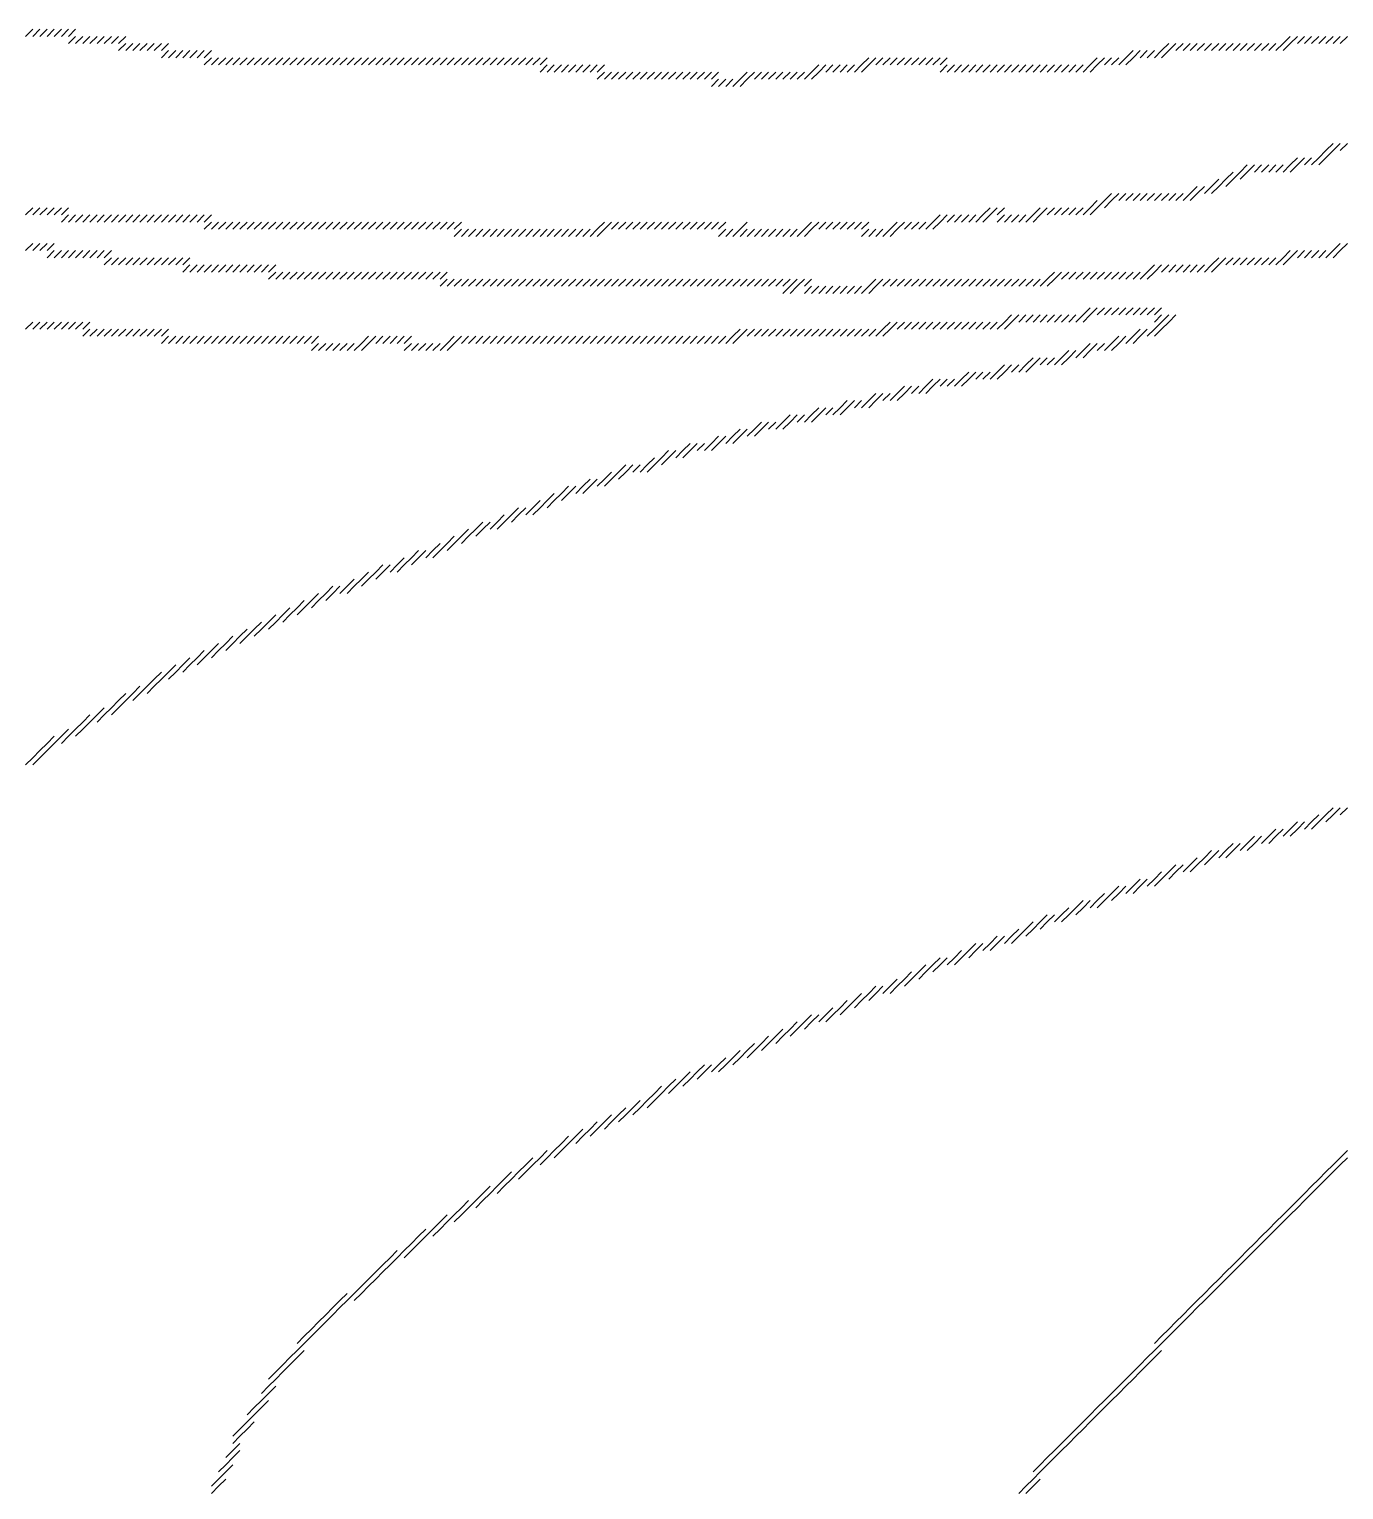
# Model space of a CAD drawing. Header units: metres. Extents: x 526 to 1383, y 73 to 1012.
# Drawn here: x 742.5 to 926.5, y 439.5 to 644 of the extents above; entities that cross this region are included whole.
import ezdxf

# ---------------------------------------------------------------- set-up
doc = ezdxf.new("R2010")
doc.units = ezdxf.units.M

msp = doc.modelspace()

# ---------------------------------------------------------------- linework, layer by layer
for p, q in [((742, 643), (743, 644)), ((743, 643), (744, 644)), ((744, 643), (745, 644)), ((745, 643), (746, 644)), ((746, 643), (747, 644)), ((747, 643), (748, 644)), ((748, 643), (749, 644)), ((748, 642), (749, 643)), ((749, 642), (750, 643)), ((750, 642), (751, 643)), ((751, 642), (752, 643)), ((752, 642), (753, 643)), ((753, 642), (754, 643)), ((754, 642), (755, 643)), ((755, 642), (756, 643)), ((918, 642), (919, 643)), ((919, 642), (920, 643)), ((920, 642), (921, 643)), ((921, 642), (922, 643)), ((922, 642), (923, 643)), ((923, 642), (924, 643)), ((924, 642), (925, 643)), ((925, 642), (926, 643)), ((926, 642), (927, 643)), ((755, 641), (756, 642)), ((756, 641), (757, 642)), ((757, 641), (758, 642)), ((758, 641), (759, 642)), ((759, 641), (760, 642)), ((760, 641), (761, 642)), ((761, 641), (762, 642)), ((761, 640), (762, 641)), ((762, 640), (763, 641)), ((763, 640), (764, 641)), ((764, 640), (765, 641)), ((765, 640), (766, 641)), ((766, 640), (767, 641)), ((767, 640), (768, 641)), ((896, 640), (897, 641)), ((897, 640), (898, 641)), ((898, 640), (899, 641)), ((899, 640), (900, 641)), ((900, 640), (901, 641)), ((901, 641), (902, 642)), ((901, 640), (902, 641)), ((902, 641), (903, 642)), ((903, 641), (904, 642)), ((904, 641), (905, 642)), ((905, 641), (906, 642)), ((906, 641), (907, 642)), ((907, 641), (908, 642)), ((908, 641), (909, 642)), ((909, 641), (910, 642)), ((910, 641), (911, 642)), ((911, 641), (912, 642)), ((912, 641), (913, 642)), ((913, 641), (914, 642)), ((914, 641), (915, 642)), ((915, 641), (916, 642)), ((916, 641), (917, 642)), ((917, 641), (918, 642)), ((918, 641), (919, 642)), ((767, 639), (768, 640)), ((768, 639), (769, 640)), ((769, 639), (770, 640)), ((770, 639), (771, 640)), ((771, 639), (772, 640)), ((772, 639), (773, 640)), ((773, 639), (774, 640)), ((774, 639), (775, 640)), ((775, 639), (776, 640)), ((776, 639), (777, 640)), ((777, 639), (778, 640)), ((778, 639), (779, 640)), ((779, 639), (780, 640)), ((780, 639), (781, 640)), ((781, 639), (782, 640)), ((782, 639), (783, 640)), ((783, 639), (784, 640)), ((784, 639), (785, 640)), ((785, 639), (786, 640)), ((786, 639), (787, 640)), ((787, 639), (788, 640)), ((788, 639), (789, 640)), ((789, 639), (790, 640)), ((790, 639), (791, 640)), ((791, 639), (792, 640)), ((792, 639), (793, 640)), ((793, 639), (794, 640)), ((794, 639), (795, 640)), ((795, 639), (796, 640)), ((796, 639), (797, 640)), ((797, 639), (798, 640)), ((798, 639), (799, 640)), ((799, 639), (800, 640)), ((800, 639), (801, 640)), ((801, 639), (802, 640)), ((802, 639), (803, 640)), ((803, 639), (804, 640)), ((804, 639), (805, 640)), ((805, 639), (806, 640)), ((806, 639), (807, 640)), ((807, 639), (808, 640)), ((808, 639), (809, 640)), ((809, 639), (810, 640)), ((810, 639), (811, 640)), ((811, 639), (812, 640)), ((812, 639), (813, 640)), ((813, 639), (814, 640)), ((814, 639), (815, 640)), ((814, 638), (815, 639)), ((815, 638), (816, 639)), ((816, 638), (817, 639)), ((817, 638), (818, 639)), ((818, 638), (819, 639)), ((819, 638), (820, 639)), ((820, 638), (821, 639)), ((821, 638), (822, 639)), ((822, 638), (823, 639)), ((852, 638), (853, 639)), ((853, 638), (854, 639)), ((854, 638), (855, 639)), ((855, 638), (856, 639)), ((856, 638), (857, 639)), ((857, 638), (858, 639)), ((858, 638), (859, 639)), ((859, 639), (860, 640)), ((859, 638), (860, 639)), ((860, 639), (861, 640)), ((861, 639), (862, 640)), ((862, 639), (863, 640)), ((863, 639), (864, 640)), ((864, 639), (865, 640)), ((865, 639), (866, 640)), ((866, 639), (867, 640)), ((867, 639), (868, 640)), ((868, 639), (869, 640)), ((869, 639), (870, 640)), ((870, 639), (871, 640)), ((870, 638), (871, 639)), ((871, 638), (872, 639)), ((872, 638), (873, 639)), ((873, 638), (874, 639)), ((874, 638), (875, 639)), ((875, 638), (876, 639)), ((876, 638), (877, 639)), ((877, 638), (878, 639)), ((878, 638), (879, 639)), ((879, 638), (880, 639)), ((880, 638), (881, 639)), ((881, 638), (882, 639)), ((882, 638), (883, 639)), ((883, 638), (884, 639)), ((884, 638), (885, 639)), ((885, 638), (886, 639)), ((886, 638), (887, 639)), ((887, 638), (888, 639)), ((888, 638), (889, 639)), ((889, 638), (890, 639)), ((890, 638), (891, 639)), ((891, 639), (892, 640)), ((891, 638), (892, 639)), ((892, 639), (893, 640)), ((893, 639), (894, 640)), ((894, 639), (895, 640)), ((895, 639), (896, 640)), ((896, 639), (897, 640)), ((822, 637), (823, 638)), ((823, 637), (824, 638)), ((824, 637), (825, 638)), ((825, 637), (826, 638)), ((826, 637), (827, 638)), ((827, 637), (828, 638)), ((828, 637), (829, 638)), ((829, 637), (830, 638)), ((830, 637), (831, 638)), ((831, 637), (832, 638)), ((832, 637), (833, 638)), ((833, 637), (834, 638)), ((834, 637), (835, 638)), ((835, 637), (836, 638)), ((836, 637), (837, 638)), ((837, 637), (838, 638)), ((838, 637), (839, 638)), ((838, 636), (839, 637)), ((839, 636), (840, 637)), ((840, 636), (841, 637)), ((841, 636), (842, 637)), ((842, 637), (843, 638)), ((842, 636), (843, 637)), ((843, 637), (844, 638)), ((844, 637), (845, 638)), ((845, 637), (846, 638)), ((846, 637), (847, 638)), ((847, 637), (848, 638)), ((848, 637), (849, 638)), ((849, 637), (850, 638)), ((850, 637), (851, 638)), ((851, 637), (852, 638)), ((852, 637), (853, 638)), ((924, 627), (925, 628)), ((925, 627), (926, 628)), ((926, 627), (927, 628)), ((919, 625), (920, 626)), ((920, 625), (921, 626)), ((921, 625), (922, 626)), ((922, 625), (923, 626)), ((923, 626), (924, 627)), ((923, 625), (924, 626)), ((924, 626), (925, 627)), ((910, 623), (911, 624)), ((911, 623), (912, 624)), ((912, 624), (913, 625)), ((912, 623), (913, 624)), ((913, 624), (914, 625)), ((914, 624), (915, 625)), ((915, 624), (916, 625)), ((916, 624), (917, 625)), ((917, 624), (918, 625)), ((918, 624), (919, 625)), ((919, 624), (920, 625)), ((905, 621), (906, 622)), ((906, 621), (907, 622)), ((907, 621), (908, 622)), ((908, 622), (909, 623)), ((908, 621), (909, 622)), ((909, 622), (910, 623)), ((910, 622), (911, 623)), ((891, 619), (892, 620)), ((892, 619), (893, 620)), ((893, 620), (894, 621)), ((893, 619), (894, 620)), ((894, 620), (895, 621)), ((895, 620), (896, 621)), ((896, 620), (897, 621)), ((897, 620), (898, 621)), ((898, 620), (899, 621)), ((899, 620), (900, 621)), ((900, 620), (901, 621)), ((901, 620), (902, 621)), ((902, 620), (903, 621)), ((903, 620), (904, 621)), ((904, 620), (905, 621)), ((905, 620), (906, 621)), ((742, 618), (743, 619)), ((743, 618), (744, 619)), ((744, 618), (745, 619)), ((745, 618), (746, 619)), ((746, 618), (747, 619)), ((747, 618), (748, 619)), ((747, 617), (748, 618)), ((748, 617), (749, 618)), ((749, 617), (750, 618)), ((750, 617), (751, 618)), ((751, 617), (752, 618)), ((752, 617), (753, 618)), ((753, 617), (754, 618)), ((754, 617), (755, 618)), ((755, 617), (756, 618)), ((756, 617), (757, 618)), ((757, 617), (758, 618)), ((758, 617), (759, 618)), ((759, 617), (760, 618)), ((760, 617), (761, 618)), ((761, 617), (762, 618)), ((762, 617), (763, 618)), ((763, 617), (764, 618)), ((764, 617), (765, 618)), ((765, 617), (766, 618)), ((766, 617), (767, 618)), ((767, 617), (768, 618)), ((869, 617), (870, 618)), ((870, 617), (871, 618)), ((871, 617), (872, 618)), ((872, 617), (873, 618)), ((873, 617), (874, 618)), ((874, 617), (875, 618)), ((875, 617), (876, 618)), ((876, 618), (877, 619)), ((876, 617), (877, 618)), ((877, 618), (878, 619)), ((878, 618), (879, 619)), ((878, 617), (879, 618)), ((879, 617), (880, 618)), ((880, 617), (881, 618)), ((881, 617), (882, 618)), ((882, 617), (883, 618)), ((883, 618), (884, 619)), ((883, 617), (884, 618)), ((884, 618), (885, 619)), ((885, 618), (886, 619)), ((886, 618), (887, 619)), ((887, 618), (888, 619)), ((888, 618), (889, 619)), ((889, 618), (890, 619)), ((890, 618), (891, 619)), ((891, 618), (892, 619)), ((767, 616), (768, 617)), ((768, 616), (769, 617)), ((769, 616), (770, 617)), ((770, 616), (771, 617)), ((771, 616), (772, 617)), ((772, 616), (773, 617)), ((773, 616), (774, 617)), ((774, 616), (775, 617)), ((775, 616), (776, 617)), ((776, 616), (777, 617)), ((777, 616), (778, 617)), ((778, 616), (779, 617)), ((779, 616), (780, 617)), ((780, 616), (781, 617)), ((781, 616), (782, 617)), ((782, 616), (783, 617)), ((783, 616), (784, 617)), ((784, 616), (785, 617)), ((785, 616), (786, 617)), ((786, 616), (787, 617)), ((787, 616), (788, 617)), ((788, 616), (789, 617)), ((789, 616), (790, 617)), ((790, 616), (791, 617)), ((791, 616), (792, 617)), ((792, 616), (793, 617)), ((793, 616), (794, 617)), ((794, 616), (795, 617)), ((795, 616), (796, 617)), ((796, 616), (797, 617)), ((797, 616), (798, 617)), ((798, 616), (799, 617)), ((799, 616), (800, 617)), ((800, 616), (801, 617)), ((801, 616), (802, 617)), ((802, 616), (803, 617)), ((802, 615), (803, 616)), ((803, 615), (804, 616)), ((804, 615), (805, 616)), ((805, 615), (806, 616)), ((806, 615), (807, 616)), ((807, 615), (808, 616)), ((808, 615), (809, 616)), ((809, 615), (810, 616)), ((810, 615), (811, 616)), ((811, 615), (812, 616)), ((812, 615), (813, 616)), ((813, 615), (814, 616)), ((814, 615), (815, 616)), ((815, 615), (816, 616)), ((816, 615), (817, 616)), ((817, 615), (818, 616)), ((818, 615), (819, 616)), ((819, 615), (820, 616)), ((820, 615), (821, 616)), ((821, 615), (822, 616)), ((822, 616), (823, 617)), ((822, 615), (823, 616)), ((823, 616), (824, 617)), ((824, 616), (825, 617)), ((825, 616), (826, 617)), ((826, 616), (827, 617)), ((827, 616), (828, 617)), ((828, 616), (829, 617)), ((829, 616), (830, 617)), ((830, 616), (831, 617)), ((831, 616), (832, 617)), ((832, 616), (833, 617)), ((833, 616), (834, 617)), ((834, 616), (835, 617)), ((835, 616), (836, 617)), ((836, 616), (837, 617)), ((837, 616), (838, 617)), ((838, 616), (839, 617)), ((839, 616), (840, 617)), ((839, 615), (840, 616)), ((840, 615), (841, 616)), ((841, 615), (842, 616)), ((842, 616), (843, 617)), ((842, 615), (843, 616)), ((843, 615), (844, 616)), ((844, 615), (845, 616)), ((845, 615), (846, 616)), ((846, 615), (847, 616)), ((847, 615), (848, 616)), ((848, 615), (849, 616)), ((849, 615), (850, 616)), ((850, 615), (851, 616)), ((851, 616), (852, 617)), ((851, 615), (852, 616)), ((852, 616), (853, 617)), ((853, 616), (854, 617)), ((854, 616), (855, 617)), ((855, 616), (856, 617)), ((856, 616), (857, 617)), ((857, 616), (858, 617)), ((858, 616), (859, 617)), ((859, 616), (860, 617)), ((859, 615), (860, 616)), ((860, 615), (861, 616)), ((861, 615), (862, 616)), ((862, 615), (863, 616)), ((863, 616), (864, 617)), ((863, 615), (864, 616)), ((864, 616), (865, 617)), ((865, 616), (866, 617)), ((866, 616), (867, 617)), ((867, 616), (868, 617)), ((868, 616), (869, 617)), ((869, 616), (870, 617)), ((742, 613), (743, 614)), ((743, 613), (744, 614)), ((744, 613), (745, 614)), ((745, 613), (746, 614)), ((925, 613), (926, 614)), ((926, 613), (927, 614)), ((745, 612), (746, 613)), ((746, 612), (747, 613)), ((747, 612), (748, 613)), ((748, 612), (749, 613)), ((749, 612), (750, 613)), ((750, 612), (751, 613)), ((751, 612), (752, 613)), ((752, 612), (753, 613)), ((753, 612), (754, 613)), ((753, 611), (754, 612)), ((754, 611), (755, 612)), ((755, 611), (756, 612)), ((756, 611), (757, 612)), ((757, 611), (758, 612)), ((758, 611), (759, 612)), ((759, 611), (760, 612)), ((760, 611), (761, 612)), ((761, 611), (762, 612)), ((762, 611), (763, 612)), ((763, 611), (764, 612)), ((764, 611), (765, 612)), ((908, 611), (909, 612)), ((909, 611), (910, 612)), ((910, 611), (911, 612)), ((911, 611), (912, 612)), ((912, 611), (913, 612)), ((913, 611), (914, 612)), ((914, 611), (915, 612)), ((915, 611), (916, 612)), ((916, 611), (917, 612)), ((917, 611), (918, 612)), ((918, 612), (919, 613)), ((918, 611), (919, 612)), ((919, 612), (920, 613)), ((920, 612), (921, 613)), ((921, 612), (922, 613)), ((922, 612), (923, 613)), ((923, 612), (924, 613)), ((924, 612), (925, 613)), ((925, 612), (926, 613)), ((764, 610), (765, 611)), ((765, 610), (766, 611)), ((766, 610), (767, 611)), ((767, 610), (768, 611)), ((768, 610), (769, 611)), ((769, 610), (770, 611)), ((770, 610), (771, 611)), ((771, 610), (772, 611)), ((772, 610), (773, 611)), ((773, 610), (774, 611)), ((774, 610), (775, 611)), ((775, 610), (776, 611)), ((776, 610), (777, 611)), ((776, 609), (777, 610)), ((777, 609), (778, 610)), ((778, 609), (779, 610)), ((779, 609), (780, 610)), ((780, 609), (781, 610)), ((781, 609), (782, 610)), ((782, 609), (783, 610)), ((783, 609), (784, 610)), ((784, 609), (785, 610)), ((785, 609), (786, 610)), ((786, 609), (787, 610)), ((787, 609), (788, 610)), ((788, 609), (789, 610)), ((789, 609), (790, 610)), ((790, 609), (791, 610)), ((791, 609), (792, 610)), ((792, 609), (793, 610)), ((793, 609), (794, 610)), ((794, 609), (795, 610)), ((795, 609), (796, 610)), ((796, 609), (797, 610)), ((797, 609), (798, 610)), ((798, 609), (799, 610)), ((799, 609), (800, 610)), ((800, 609), (801, 610)), ((885, 609), (886, 610)), ((886, 609), (887, 610)), ((887, 609), (888, 610)), ((888, 609), (889, 610)), ((889, 609), (890, 610)), ((890, 609), (891, 610)), ((891, 609), (892, 610)), ((892, 609), (893, 610)), ((893, 609), (894, 610)), ((894, 609), (895, 610)), ((895, 609), (896, 610)), ((896, 609), (897, 610)), ((897, 609), (898, 610)), ((898, 609), (899, 610)), ((899, 610), (900, 611)), ((899, 609), (900, 610)), ((900, 610), (901, 611)), ((901, 610), (902, 611)), ((902, 610), (903, 611)), ((903, 610), (904, 611)), ((904, 610), (905, 611)), ((905, 610), (906, 611)), ((906, 610), (907, 611)), ((907, 610), (908, 611)), ((908, 610), (909, 611)), ((800, 608), (801, 609)), ((801, 608), (802, 609)), ((802, 608), (803, 609)), ((803, 608), (804, 609)), ((804, 608), (805, 609)), ((805, 608), (806, 609)), ((806, 608), (807, 609)), ((807, 608), (808, 609)), ((808, 608), (809, 609)), ((809, 608), (810, 609)), ((810, 608), (811, 609)), ((811, 608), (812, 609)), ((812, 608), (813, 609)), ((813, 608), (814, 609)), ((814, 608), (815, 609)), ((815, 608), (816, 609)), ((816, 608), (817, 609)), ((817, 608), (818, 609)), ((818, 608), (819, 609)), ((819, 608), (820, 609)), ((820, 608), (821, 609)), ((821, 608), (822, 609)), ((822, 608), (823, 609)), ((823, 608), (824, 609)), ((824, 608), (825, 609)), ((825, 608), (826, 609)), ((826, 608), (827, 609)), ((827, 608), (828, 609)), ((828, 608), (829, 609)), ((829, 608), (830, 609)), ((830, 608), (831, 609)), ((831, 608), (832, 609)), ((832, 608), (833, 609)), ((833, 608), (834, 609)), ((834, 608), (835, 609)), ((835, 608), (836, 609)), ((836, 608), (837, 609)), ((837, 608), (838, 609)), ((838, 608), (839, 609)), ((839, 608), (840, 609)), ((840, 608), (841, 609)), ((841, 608), (842, 609)), ((842, 608), (843, 609)), ((843, 608), (844, 609)), ((844, 608), (845, 609)), ((845, 608), (846, 609)), ((846, 608), (847, 609)), ((847, 608), (848, 609)), ((848, 608), (849, 609)), ((848, 607), (849, 608)), ((849, 608), (850, 609)), ((849, 607), (850, 608)), ((850, 608), (851, 609)), ((851, 608), (852, 609)), ((851, 607), (852, 608)), ((852, 607), (853, 608)), ((853, 607), (854, 608)), ((854, 607), (855, 608)), ((855, 607), (856, 608)), ((856, 607), (857, 608)), ((857, 607), (858, 608)), ((858, 607), (859, 608)), ((859, 607), (860, 608)), ((860, 608), (861, 609)), ((860, 607), (861, 608)), ((861, 608), (862, 609)), ((862, 608), (863, 609)), ((863, 608), (864, 609)), ((864, 608), (865, 609)), ((865, 608), (866, 609)), ((866, 608), (867, 609)), ((867, 608), (868, 609)), ((868, 608), (869, 609)), ((869, 608), (870, 609)), ((870, 608), (871, 609)), ((871, 608), (872, 609)), ((872, 608), (873, 609)), ((873, 608), (874, 609)), ((874, 608), (875, 609)), ((875, 608), (876, 609)), ((876, 608), (877, 609)), ((877, 608), (878, 609)), ((878, 608), (879, 609)), ((879, 608), (880, 609)), ((880, 608), (881, 609)), ((881, 608), (882, 609)), ((882, 608), (883, 609)), ((883, 608), (884, 609)), ((884, 608), (885, 609)), ((885, 608), (886, 609)), ((879, 603), (880, 604)), ((880, 603), (881, 604)), ((881, 603), (882, 604)), ((882, 603), (883, 604)), ((883, 603), (884, 604)), ((884, 603), (885, 604)), ((885, 603), (886, 604)), ((886, 603), (887, 604)), ((887, 603), (888, 604)), ((888, 603), (889, 604)), ((889, 603), (890, 604)), ((890, 604), (891, 605)), ((890, 603), (891, 604)), ((891, 604), (892, 605)), ((892, 604), (893, 605)), ((893, 604), (894, 605)), ((894, 604), (895, 605)), ((895, 604), (896, 605)), ((896, 604), (897, 605)), ((897, 604), (898, 605)), ((898, 604), (899, 605)), ((899, 604), (900, 605)), ((900, 604), (901, 605)), ((900, 603), (901, 604)), ((901, 603), (902, 604)), ((902, 603), (903, 604)), ((742, 602), (743, 603)), ((743, 602), (744, 603)), ((744, 602), (745, 603)), ((745, 602), (746, 603)), ((746, 602), (747, 603)), ((747, 602), (748, 603)), ((748, 602), (749, 603)), ((749, 602), (750, 603)), ((750, 602), (751, 603)), ((750, 601), (751, 602)), ((751, 601), (752, 602)), ((752, 601), (753, 602)), ((753, 601), (754, 602)), ((754, 601), (755, 602)), ((755, 601), (756, 602)), ((756, 601), (757, 602)), ((757, 601), (758, 602)), ((758, 601), (759, 602)), ((759, 601), (760, 602)), ((760, 601), (761, 602)), ((761, 601), (762, 602)), ((841, 601), (842, 602)), ((842, 601), (843, 602)), ((843, 601), (844, 602)), ((844, 601), (845, 602)), ((845, 601), (846, 602)), ((846, 601), (847, 602)), ((847, 601), (848, 602)), ((848, 601), (849, 602)), ((849, 601), (850, 602)), ((850, 601), (851, 602)), ((851, 601), (852, 602)), ((852, 601), (853, 602)), ((853, 601), (854, 602)), ((854, 601), (855, 602)), ((855, 601), (856, 602)), ((856, 601), (857, 602)), ((857, 601), (858, 602)), ((858, 601), (859, 602)), ((859, 601), (860, 602)), ((860, 601), (861, 602)), ((861, 601), (862, 602)), ((862, 602), (863, 603)), ((862, 601), (863, 602)), ((863, 602), (864, 603)), ((864, 602), (865, 603)), ((865, 602), (866, 603)), ((866, 602), (867, 603)), ((867, 602), (868, 603)), ((868, 602), (869, 603)), ((869, 602), (870, 603)), ((870, 602), (871, 603)), ((871, 602), (872, 603)), ((872, 602), (873, 603)), ((873, 602), (874, 603)), ((874, 602), (875, 603)), ((875, 602), (876, 603)), ((876, 602), (877, 603)), ((877, 602), (878, 603)), ((878, 602), (879, 603)), ((879, 602), (880, 603)), ((897, 601), (898, 602)), ((898, 601), (899, 602)), ((899, 601), (900, 602)), ((900, 602), (901, 603)), ((900, 601), (901, 602)), ((901, 602), (902, 603)), ((761, 600), (762, 601)), ((762, 600), (763, 601)), ((763, 600), (764, 601)), ((764, 600), (765, 601)), ((765, 600), (766, 601)), ((766, 600), (767, 601)), ((767, 600), (768, 601)), ((768, 600), (769, 601)), ((769, 600), (770, 601)), ((770, 600), (771, 601)), ((771, 600), (772, 601)), ((772, 600), (773, 601)), ((773, 600), (774, 601)), ((774, 600), (775, 601)), ((775, 600), (776, 601)), ((776, 600), (777, 601)), ((777, 600), (778, 601)), ((778, 600), (779, 601)), ((779, 600), (780, 601)), ((780, 600), (781, 601)), ((781, 600), (782, 601)), ((782, 600), (783, 601)), ((782, 599), (783, 600)), ((783, 599), (784, 600)), ((784, 599), (785, 600)), ((785, 599), (786, 600)), ((786, 599), (787, 600)), ((787, 599), (788, 600)), ((788, 599), (789, 600)), ((789, 600), (790, 601)), ((789, 599), (790, 600)), ((790, 600), (791, 601)), ((791, 600), (792, 601)), ((792, 600), (793, 601)), ((793, 600), (794, 601)), ((794, 600), (795, 601)), ((795, 600), (796, 601)), ((795, 599), (796, 600)), ((796, 599), (797, 600)), ((797, 599), (798, 600)), ((798, 599), (799, 600)), ((799, 599), (800, 600)), ((800, 599), (801, 600)), ((801, 600), (802, 601)), ((801, 599), (802, 600)), ((802, 600), (803, 601)), ((803, 600), (804, 601)), ((804, 600), (805, 601)), ((805, 600), (806, 601)), ((806, 600), (807, 601)), ((807, 600), (808, 601)), ((808, 600), (809, 601)), ((809, 600), (810, 601)), ((810, 600), (811, 601)), ((811, 600), (812, 601)), ((812, 600), (813, 601)), ((813, 600), (814, 601)), ((814, 600), (815, 601)), ((815, 600), (816, 601)), ((816, 600), (817, 601)), ((817, 600), (818, 601)), ((818, 600), (819, 601)), ((819, 600), (820, 601)), ((820, 600), (821, 601)), ((821, 600), (822, 601)), ((822, 600), (823, 601)), ((823, 600), (824, 601)), ((824, 600), (825, 601)), ((825, 600), (826, 601)), ((826, 600), (827, 601)), ((827, 600), (828, 601)), ((828, 600), (829, 601)), ((829, 600), (830, 601)), ((830, 600), (831, 601)), ((831, 600), (832, 601)), ((832, 600), (833, 601)), ((833, 600), (834, 601)), ((834, 600), (835, 601)), ((835, 600), (836, 601)), ((836, 600), (837, 601)), ((837, 600), (838, 601)), ((838, 600), (839, 601)), ((839, 600), (840, 601)), ((840, 600), (841, 601)), ((841, 600), (842, 601)), ((890, 599), (891, 600)), ((891, 599), (892, 600)), ((892, 599), (893, 600)), ((893, 599), (894, 600)), ((894, 600), (895, 601)), ((894, 599), (895, 600)), ((895, 600), (896, 601)), ((896, 600), (897, 601)), ((897, 600), (898, 601)), ((882, 597), (883, 598)), ((883, 597), (884, 598)), ((884, 597), (885, 598)), ((885, 597), (886, 598)), ((886, 597), (887, 598)), ((887, 598), (888, 599)), ((887, 597), (888, 598)), ((888, 598), (889, 599)), ((889, 598), (890, 599)), ((890, 598), (891, 599)), ((873, 595), (874, 596)), ((874, 595), (875, 596)), ((875, 595), (876, 596)), ((876, 595), (877, 596)), ((877, 595), (878, 596)), ((878, 596), (879, 597)), ((878, 595), (879, 596)), ((879, 596), (880, 597)), ((880, 596), (881, 597)), ((881, 596), (882, 597)), ((882, 596), (883, 597)), ((864, 593), (865, 594)), ((865, 593), (866, 594)), ((866, 593), (867, 594)), ((867, 593), (868, 594)), ((868, 594), (869, 595)), ((868, 593), (869, 594)), ((869, 594), (870, 595)), ((870, 594), (871, 595)), ((871, 594), (872, 595)), ((872, 594), (873, 595)), ((873, 594), (874, 595)), ((856, 591), (857, 592)), ((857, 591), (858, 592)), ((858, 591), (859, 592)), ((859, 591), (860, 592)), ((860, 592), (861, 593)), ((860, 591), (861, 592)), ((861, 592), (862, 593)), ((862, 592), (863, 593)), ((863, 592), (864, 593)), ((864, 592), (865, 593)), ((844, 588), (845, 589)), ((845, 588), (846, 589)), ((846, 588), (847, 589)), ((847, 588), (848, 589)), ((848, 589), (849, 590)), ((848, 588), (849, 589)), ((849, 589), (850, 590)), ((850, 589), (851, 590)), ((851, 589), (852, 590)), ((852, 590), (853, 591)), ((852, 589), (853, 590)), ((853, 590), (854, 591)), ((854, 590), (855, 591)), ((855, 590), (856, 591)), ((856, 590), (857, 591)), ((838, 586), (839, 587)), ((839, 586), (840, 587)), ((840, 586), (841, 587)), ((841, 587), (842, 588)), ((841, 586), (842, 587)), ((842, 587), (843, 588)), ((843, 587), (844, 588)), ((844, 587), (845, 588)), ((831, 584), (832, 585)), ((832, 584), (833, 585)), ((833, 584), (834, 585)), ((834, 585), (835, 586)), ((834, 584), (835, 585)), ((835, 585), (836, 586)), ((836, 585), (837, 586)), ((837, 585), (838, 586)), ((838, 585), (839, 586)), ((825, 582), (826, 583)), ((826, 582), (827, 583)), ((827, 582), (828, 583)), ((828, 582), (829, 583)), ((829, 583), (830, 584)), ((829, 582), (830, 583)), ((830, 583), (831, 584)), ((831, 583), (832, 584)), ((820, 580), (821, 581)), ((821, 580), (822, 581)), ((822, 580), (823, 581)), ((823, 581), (824, 582)), ((823, 580), (824, 581)), ((824, 581), (825, 582)), ((825, 581), (826, 582)), ((815, 578), (816, 579)), ((816, 578), (817, 579)), ((817, 579), (818, 580)), ((817, 578), (818, 579)), ((818, 579), (819, 580)), ((819, 579), (820, 580)), ((820, 579), (821, 580)), ((810, 576), (811, 577)), ((811, 576), (812, 577)), ((812, 576), (813, 577)), ((813, 577), (814, 578)), ((813, 576), (814, 577)), ((814, 577), (815, 578)), ((815, 577), (816, 578)), ((805, 574), (806, 575)), ((806, 574), (807, 575)), ((807, 574), (808, 575)), ((808, 575), (809, 576)), ((808, 574), (809, 575)), ((809, 575), (810, 576)), ((810, 575), (811, 576)), ((801, 572), (802, 573)), ((802, 572), (803, 573)), ((803, 573), (804, 574)), ((803, 572), (804, 573)), ((804, 573), (805, 574)), ((805, 573), (806, 574)), ((796, 570), (797, 571)), ((797, 570), (798, 571)), ((798, 570), (799, 571)), ((799, 571), (800, 572)), ((799, 570), (800, 571)), ((800, 571), (801, 572)), ((801, 571), (802, 572)), ((791, 568), (792, 569)), ((792, 568), (793, 569)), ((793, 568), (794, 569)), ((794, 569), (795, 570)), ((794, 568), (795, 569)), ((795, 569), (796, 570)), ((796, 569), (797, 570)), ((787, 566), (788, 567)), ((788, 566), (789, 567)), ((789, 567), (790, 568)), ((789, 566), (790, 567)), ((790, 567), (791, 568)), ((791, 567), (792, 568)), ((782, 564), (783, 565)), ((783, 564), (784, 565)), ((784, 565), (785, 566)), ((784, 564), (785, 565)), ((785, 565), (786, 566)), ((786, 565), (787, 566)), ((787, 565), (788, 566)), ((778, 562), (779, 563)), ((779, 562), (780, 563)), ((780, 563), (781, 564)), ((780, 562), (781, 563)), ((781, 563), (782, 564)), ((782, 563), (783, 564)), ((774, 560), (775, 561)), ((775, 560), (776, 561)), ((776, 561), (777, 562)), ((776, 560), (777, 561)), ((777, 561), (778, 562)), ((778, 561), (779, 562)), ((770, 558), (771, 559)), ((771, 558), (772, 559)), ((772, 559), (773, 560)), ((772, 558), (773, 559)), ((773, 559), (774, 560)), ((774, 559), (775, 560)), ((766, 556), (767, 557)), ((767, 556), (768, 557)), ((768, 557), (769, 558)), ((768, 556), (769, 557)), ((769, 557), (770, 558)), ((770, 557), (771, 558)), ((762, 554), (763, 555)), ((763, 554), (764, 555)), ((764, 555), (765, 556)), ((764, 554), (765, 555)), ((765, 555), (766, 556)), ((766, 555), (767, 556)), ((759, 552), (760, 553)), ((760, 553), (761, 554)), ((760, 552), (761, 553)), ((761, 553), (762, 554)), ((762, 553), (763, 554)), ((755, 550), (756, 551)), ((756, 550), (757, 551)), ((757, 551), (758, 552)), ((757, 550), (758, 551)), ((758, 551), (759, 552)), ((759, 551), (760, 552)), ((752, 548), (753, 549)), ((753, 548), (754, 549)), ((754, 549), (755, 550)), ((754, 548), (755, 549)), ((755, 549), (756, 550)), ((749, 546), (750, 547)), ((750, 547), (751, 548)), ((750, 546), (751, 547)), ((751, 547), (752, 548)), ((752, 547), (753, 548)), ((744, 543), (745, 544)), ((745, 544), (746, 545)), ((745, 543), (746, 544)), ((746, 544), (747, 545)), ((747, 545), (748, 546)), ((747, 544), (748, 545)), ((748, 545), (749, 546)), ((749, 545), (750, 546)), ((742, 541), (743, 542)), ((743, 542), (744, 543)), ((743, 541), (744, 542)), ((744, 542), (745, 543)), ((922, 533), (923, 534)), ((923, 533), (924, 534)), ((924, 534), (925, 535)), ((924, 533), (925, 534)), ((925, 534), (926, 535)), ((926, 534), (927, 535)), ((916, 531), (917, 532)), ((917, 531), (918, 532)), ((918, 531), (919, 532)), ((919, 532), (920, 533)), ((919, 531), (920, 532)), ((920, 532), (921, 533)), ((921, 532), (922, 533)), ((922, 532), (923, 533)), ((910, 529), (911, 530)), ((911, 529), (912, 530)), ((912, 529), (913, 530)), ((913, 530), (914, 531)), ((913, 529), (914, 530)), ((914, 530), (915, 531)), ((915, 530), (916, 531)), ((916, 530), (917, 531)), ((905, 527), (906, 528)), ((906, 527), (907, 528)), ((907, 528), (908, 529)), ((907, 527), (908, 528)), ((908, 528), (909, 529)), ((909, 528), (910, 529)), ((910, 528), (911, 529)), ((900, 525), (901, 526)), ((901, 525), (902, 526)), ((902, 526), (903, 527)), ((902, 525), (903, 526)), ((903, 526), (904, 527)), ((904, 526), (905, 527)), ((905, 526), (906, 527)), ((894, 523), (895, 524)), ((895, 523), (896, 524)), ((896, 523), (897, 524)), ((897, 524), (898, 525)), ((897, 523), (898, 524)), ((898, 524), (899, 525)), ((899, 524), (900, 525)), ((900, 524), (901, 525)), ((889, 521), (890, 522)), ((890, 521), (891, 522)), ((891, 521), (892, 522)), ((892, 522), (893, 523)), ((892, 521), (893, 522)), ((893, 522), (894, 523)), ((894, 522), (895, 523)), ((884, 519), (885, 520)), ((885, 519), (886, 520)), ((886, 519), (887, 520)), ((887, 520), (888, 521)), ((887, 519), (888, 520)), ((888, 520), (889, 521)), ((889, 520), (890, 521)), ((880, 517), (881, 518)), ((881, 517), (882, 518)), ((882, 518), (883, 519)), ((882, 517), (883, 518)), ((883, 518), (884, 519)), ((884, 518), (885, 519)), ((874, 515), (875, 516)), ((875, 515), (876, 516)), ((876, 515), (877, 516)), ((877, 516), (878, 517)), ((877, 515), (878, 516)), ((878, 516), (879, 517)), ((879, 516), (880, 517)), ((880, 516), (881, 517)), ((869, 513), (870, 514)), ((870, 513), (871, 514)), ((871, 513), (872, 514)), ((872, 514), (873, 515)), ((872, 513), (873, 514)), ((873, 514), (874, 515)), ((874, 514), (875, 515)), ((865, 511), (866, 512)), ((866, 511), (867, 512)), ((867, 512), (868, 513)), ((867, 511), (868, 512)), ((868, 512), (869, 513)), ((869, 512), (870, 513)), ((860, 509), (861, 510)), ((861, 509), (862, 510)), ((862, 509), (863, 510)), ((863, 510), (864, 511)), ((863, 509), (864, 510)), ((864, 510), (865, 511)), ((865, 510), (866, 511)), ((856, 507), (857, 508)), ((857, 507), (858, 508)), ((858, 508), (859, 509)), ((858, 507), (859, 508)), ((859, 508), (860, 509)), ((860, 508), (861, 509)), ((851, 505), (852, 506)), ((852, 505), (853, 506)), ((853, 505), (854, 506)), ((854, 506), (855, 507)), ((854, 505), (855, 506)), ((855, 506), (856, 507)), ((856, 506), (857, 507)), ((847, 503), (848, 504)), ((848, 503), (849, 504)), ((849, 504), (850, 505)), ((849, 503), (850, 504)), ((850, 504), (851, 505)), ((851, 504), (852, 505)), ((843, 501), (844, 502)), ((844, 501), (845, 502)), ((845, 502), (846, 503)), ((845, 501), (846, 502)), ((846, 502), (847, 503)), ((847, 502), (848, 503)), ((836, 498), (837, 499)), ((837, 498), (838, 499)), ((838, 498), (839, 499)), ((839, 499), (840, 500)), ((839, 498), (840, 499)), ((840, 499), (841, 500)), ((841, 500), (842, 501)), ((841, 499), (842, 500)), ((842, 500), (843, 501)), ((843, 500), (844, 501)), ((832, 496), (833, 497)), ((833, 496), (834, 497)), ((834, 497), (835, 498)), ((834, 496), (835, 497)), ((835, 497), (836, 498)), ((836, 497), (837, 498)), ((829, 494), (830, 495)), ((830, 495), (831, 496)), ((830, 494), (831, 495)), ((831, 495), (832, 496)), ((832, 495), (833, 496)), ((825, 492), (826, 493)), ((826, 492), (827, 493)), ((827, 493), (828, 494)), ((827, 492), (828, 493)), ((828, 493), (829, 494)), ((829, 493), (830, 494)), ((821, 490), (822, 491)), ((822, 490), (823, 491)), ((823, 491), (824, 492)), ((823, 490), (824, 491)), ((824, 491), (825, 492)), ((825, 491), (826, 492)), ((817, 488), (818, 489)), ((818, 488), (819, 489)), ((819, 489), (820, 490)), ((819, 488), (820, 489)), ((820, 489), (821, 490)), ((821, 489), (822, 490)), ((814, 486), (815, 487)), ((815, 486), (816, 487)), ((816, 487), (817, 488)), ((816, 486), (817, 487)), ((817, 487), (818, 488)), ((926, 486), (927, 487)), ((811, 484), (812, 485)), ((812, 485), (813, 486)), ((812, 484), (813, 485)), ((813, 485), (814, 486)), ((814, 485), (815, 486)), ((924, 484), (925, 485)), ((925, 485), (926, 486)), ((925, 484), (926, 485)), ((926, 485), (927, 486)), ((808, 482), (809, 483)), ((809, 483), (810, 484)), ((809, 482), (810, 483)), ((810, 483), (811, 484)), ((811, 483), (812, 484)), ((922, 482), (923, 483)), ((923, 483), (924, 484)), ((923, 482), (924, 483)), ((924, 483), (925, 484)), ((805, 480), (806, 481)), ((806, 481), (807, 482)), ((806, 480), (807, 481)), ((807, 481), (808, 482)), ((808, 481), (809, 482)), ((920, 480), (921, 481)), ((921, 481), (922, 482)), ((921, 480), (922, 481)), ((922, 481), (923, 482)), ((802, 478), (803, 479)), ((803, 479), (804, 480)), ((803, 478), (804, 479)), ((804, 479), (805, 480)), ((805, 479), (806, 480)), ((918, 478), (919, 479)), ((919, 479), (920, 480)), ((919, 478), (920, 479)), ((920, 479), (921, 480)), ((799, 476), (800, 477)), ((800, 477), (801, 478)), ((800, 476), (801, 477)), ((801, 477), (802, 478)), ((802, 477), (803, 478)), ((916, 476), (917, 477)), ((917, 477), (918, 478)), ((917, 476), (918, 477)), ((918, 477), (919, 478)), ((796, 474), (797, 475)), ((797, 475), (798, 476)), ((797, 474), (798, 475)), ((798, 475), (799, 476)), ((799, 475), (800, 476)), ((914, 474), (915, 475)), ((915, 475), (916, 476)), ((915, 474), (916, 475)), ((916, 475), (917, 476)), ((793, 472), (794, 473)), ((794, 472), (795, 473)), ((795, 473), (796, 474)), ((795, 472), (796, 473)), ((796, 473), (797, 474)), ((912, 472), (913, 473)), ((913, 473), (914, 474)), ((913, 472), (914, 473)), ((914, 473), (915, 474)), ((791, 470), (792, 471)), ((792, 471), (793, 472)), ((792, 470), (793, 471)), ((793, 471), (794, 472)), ((910, 470), (911, 471)), ((911, 471), (912, 472)), ((911, 470), (912, 471)), ((912, 471), (913, 472)), ((789, 468), (790, 469)), ((790, 469), (791, 470)), ((790, 468), (791, 469)), ((791, 469), (792, 470)), ((908, 468), (909, 469)), ((909, 469), (910, 470)), ((909, 468), (910, 469)), ((910, 469), (911, 470)), ((786, 466), (787, 467)), ((787, 466), (788, 467)), ((788, 467), (789, 468)), ((788, 466), (789, 467)), ((789, 467), (790, 468)), ((906, 466), (907, 467)), ((907, 467), (908, 468)), ((907, 466), (908, 467)), ((908, 467), (909, 468)), ((784, 464), (785, 465)), ((785, 465), (786, 466)), ((785, 464), (786, 465)), ((786, 465), (787, 466)), ((904, 464), (905, 465)), ((905, 465), (906, 466)), ((905, 464), (906, 465)), ((906, 465), (907, 466)), ((782, 462), (783, 463)), ((783, 463), (784, 464)), ((783, 462), (784, 463)), ((784, 463), (785, 464)), ((902, 462), (903, 463)), ((903, 463), (904, 464)), ((903, 462), (904, 463)), ((904, 463), (905, 464)), ((780, 460), (781, 461)), ((781, 461), (782, 462)), ((781, 460), (782, 461)), ((782, 461), (783, 462)), ((900, 460), (901, 461)), ((901, 461), (902, 462)), ((901, 460), (902, 461)), ((902, 461), (903, 462)), ((779, 458), (780, 459)), ((780, 459), (781, 460)), ((780, 458), (781, 459)), ((899, 458), (900, 459)), ((900, 459), (901, 460)), ((900, 458), (901, 459)), ((777, 456), (778, 457)), ((778, 457), (779, 458)), ((778, 456), (779, 457)), ((779, 457), (780, 458)), ((897, 456), (898, 457)), ((898, 457), (899, 458)), ((898, 456), (899, 457)), ((899, 457), (900, 458)), ((775, 453), (776, 454)), ((776, 455), (777, 456)), ((776, 454), (777, 455)), ((776, 453), (777, 454)), ((777, 455), (778, 456)), ((894, 453), (895, 454)), ((895, 454), (896, 455)), ((895, 453), (896, 454)), ((896, 455), (897, 456)), ((896, 454), (897, 455)), ((897, 455), (898, 456)), ((774, 451), (775, 452)), ((775, 452), (776, 453)), ((775, 451), (776, 452)), ((892, 451), (893, 452)), ((893, 452), (894, 453)), ((893, 451), (894, 452)), ((894, 452), (895, 453)), ((773, 450), (774, 451)), ((773, 449), (774, 450)), ((774, 450), (775, 451)), ((890, 449), (891, 450)), ((891, 450), (892, 451)), ((891, 449), (892, 450)), ((892, 450), (893, 451)), ((771, 447), (772, 448)), ((772, 448), (773, 449)), ((772, 447), (773, 448)), ((773, 448), (774, 449)), ((888, 447), (889, 448)), ((889, 448), (890, 449)), ((889, 447), (890, 448)), ((890, 448), (891, 449)), ((771, 446), (772, 447)), ((771, 445), (772, 446)), ((886, 445), (887, 446)), ((887, 446), (888, 447)), ((887, 445), (888, 446)), ((888, 446), (889, 447)), ((770, 444), (771, 445)), ((770, 443), (771, 444)), ((771, 444), (772, 445)), ((884, 443), (885, 444)), ((885, 444), (886, 445)), ((885, 443), (886, 444)), ((886, 444), (887, 445)), ((769, 442), (770, 443)), ((769, 441), (770, 442)), ((770, 442), (771, 443)), ((883, 442), (884, 443)), ((883, 441), (884, 442)), ((884, 442), (885, 443)), ((768, 440), (769, 441)), ((768, 439), (769, 440)), ((769, 440), (770, 441)), ((881, 439), (882, 440)), ((882, 440), (883, 441)), ((882, 439), (883, 440)), ((883, 440), (884, 441))]:
    msp.add_line(p, q)

doc.saveas('drawing.dxf')
